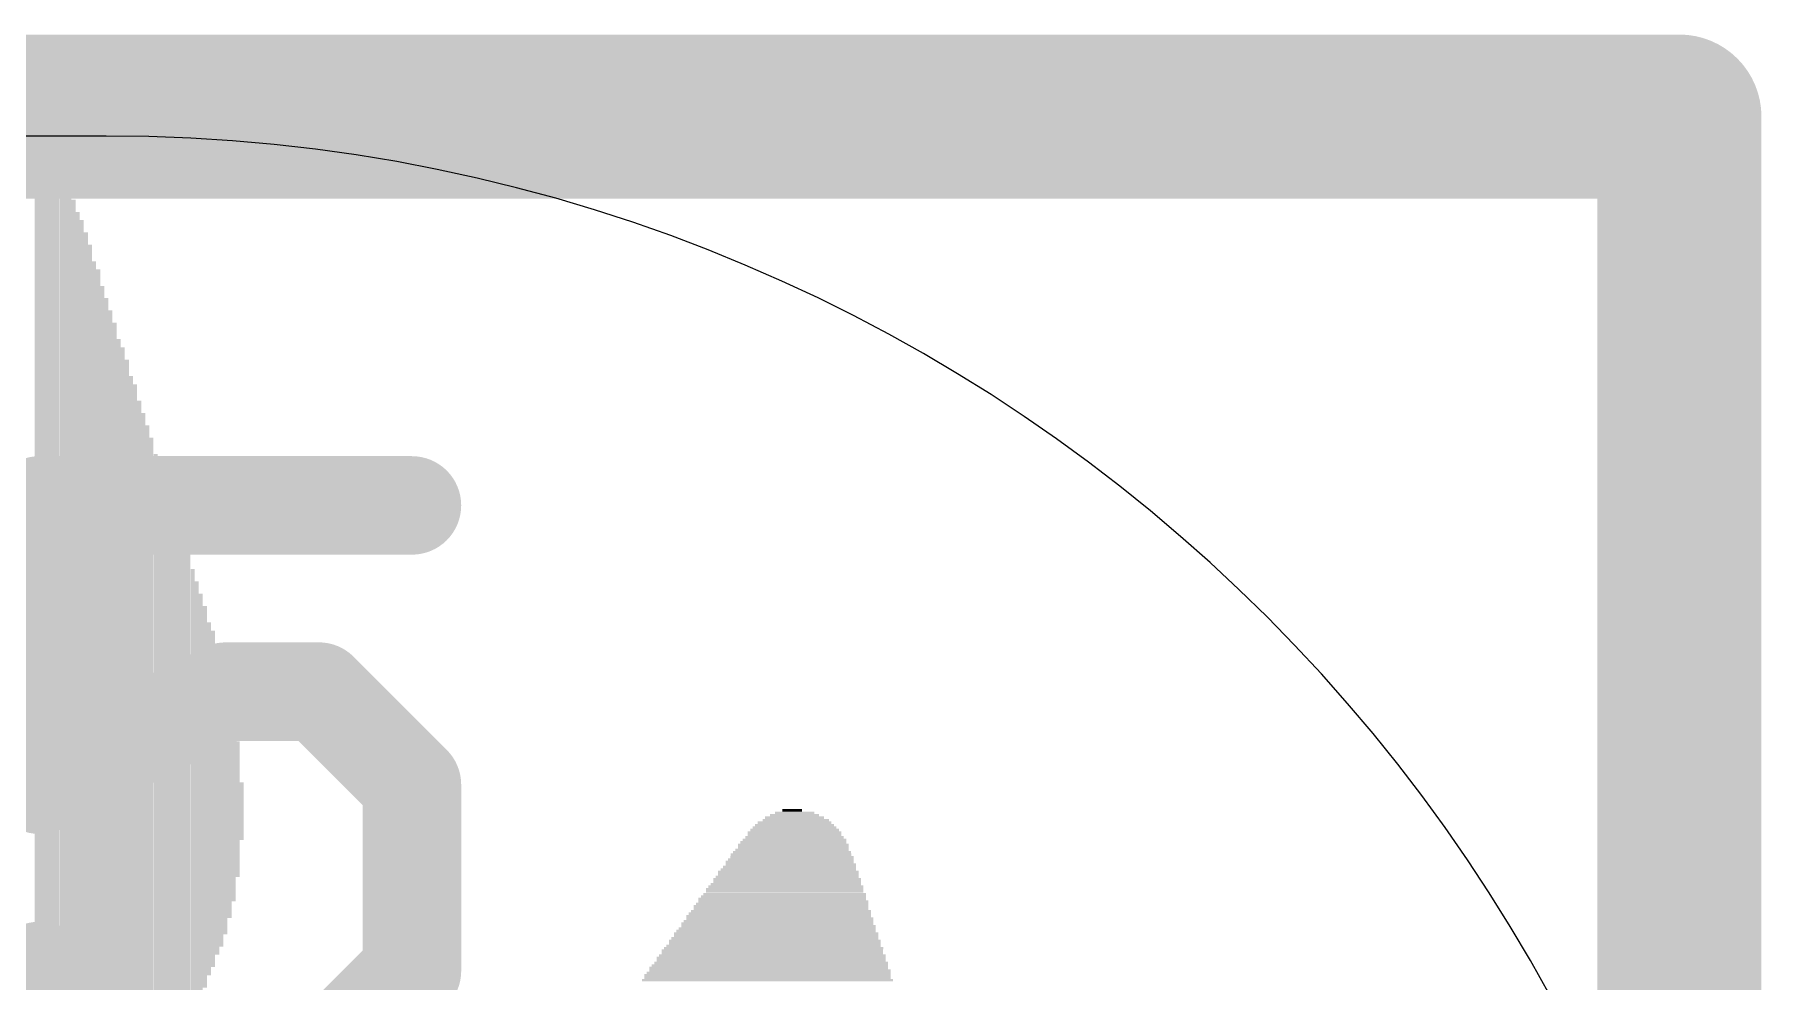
# Model space of a CAD drawing. Extents: x -0.4 to 20.3, y -0.1 to 16.7.
# Drawn here: x 17.669 to 20.341, y 15.202 to 16.667 of the extents above; entities that cross this region are included whole.
import ezdxf

# ---------------------------------------------------------------- set-up
doc = ezdxf.new("R2010")
doc.units = 0
for name, color, linetype in [('1', 12, 'CONTINUOUS'), ('16', 132, 'CONTINUOUS'), ('20', 53, 'CONTINUOUS'), ('21', 40, 'CONTINUOUS'), ('22', 6, 'CONTINUOUS')]:
    doc.layers.add(name, color=color, linetype=linetype)

# ---------------------------------------------------------------- blocks, each defined once
blk = doc.blocks.new('RECT')
blk.add_solid([(-0.5, -0.5), (0.5, -0.5), (-0.5, 0.5), (0.5, 0.5)])

msp = doc.modelspace()

# ---------------------------------------------------------------- linework, layer by layer
at = {"layer": '1', "const_width": 0.254}
for points in [[(0, 16.54), (20.214, 16.54)], [(20.214, 16.54), (20.214, 0)]]:
    msp.add_lwpolyline(points, dxfattribs=at)
at = {"layer": '1', "const_width": 0.127}
for points in [[(20.2775, 16.54, 1), (20.1505, 16.54)], [(20.214, 16.4765, 1), (20.214, 16.6035)]]:
    msp.add_lwpolyline(points, format="xyb", dxfattribs=at)
at = {"layer": '16', "const_width": 0.254}
for points in [[(0, 16.54), (20.214, 16.54)], [(20.214, 16.54), (20.214, 0)]]:
    msp.add_lwpolyline(points, dxfattribs=at)
at = {"layer": '16', "const_width": 0.127}
for points in [[(20.2775, 16.54, 1), (20.1505, 16.54)], [(20.214, 16.4765, 1), (20.214, 16.6035)]]:
    msp.add_lwpolyline(points, format="xyb", dxfattribs=at)
at = {"layer": '20'}
msp.add_line((17.78, 16.51), (2.54, 16.51), dxfattribs=at)
msp.add_arc((17.78, 13.97), 2.54, 0, 90, dxfattribs=at)
at = {"layer": '21', "const_width": 0.1524}
for points in [[(18.2529, 15.9385), (17.6767, 15.9385)], [(17.6767, 15.9385), (17.6767, 15.5064)], [(17.6767, 15.5064), (17.9648, 15.6504)], [(17.9648, 15.6504), (18.1088, 15.6504)], [(18.1088, 15.6504), (18.2529, 15.5064)], [(18.2529, 15.5064), (18.2529, 15.2183)], [(17.8207, 15.0742), (17.6767, 15.2183)], [(18.2529, 15.2183), (18.1088, 15.0742)]]:
    msp.add_lwpolyline(points, dxfattribs=at)
at = {"layer": '21', "const_width": 0.0762}
for points in [[(17.6767, 15.9766, 1), (17.6767, 15.9004)], [(17.7148, 15.9385, 1), (17.6386, 15.9385)], [(18.2529, 15.9004, 1), (18.2529, 15.9766)], [(17.9648, 15.6885, 1), (17.9648, 15.6123)], [(17.9818, 15.6163, 1), (17.9478, 15.6845)], [(18.1358, 15.6774, 1), (18.0819, 15.6235)], [(18.1088, 15.6123, 1), (18.1088, 15.6885)], [(17.6596, 15.5404, 1), (17.6937, 15.4723)], [(18.291, 15.5064, 1), (18.2148, 15.5064)], [(18.226, 15.4794, 1), (18.2798, 15.5333)], [(17.6386, 15.5064, 1), (17.7148, 15.5064)], [(17.7036, 15.2452, 1), (17.6497, 15.1913)], [(18.2798, 15.1913, 1), (18.226, 15.2452)], [(18.2148, 15.2183, 1), (18.291, 15.2183)]]:
    msp.add_lwpolyline(points, format="xyb", dxfattribs=at)

# ---------------------------------------------------------------- block references
at = {"layer": '21'}
for p, xscale, yscale in [((18.8449, 15.4439), 0.1219, 0.0038), ((18.8449, 15.4477), 0.1143, 0.0038), ((18.8468, 15.4515), 0.1029, 0.0038), ((18.8449, 15.4554), 0.0915, 0.0039), ((18.8448, 15.4592), 0.0762, 0.0038), ((18.8449, 15.463), 0.0609, 0.0038), ((18.841, 15.4668), 0.0305, 0.0038), ((18.8429, 15.4173), 0.1638, 0.0039), ((18.8448, 15.4211), 0.16, 0.0038), ((18.8448, 15.4249), 0.1524, 0.0038), ((18.8448, 15.4325), 0.1448, 0.0038), ((18.8448, 15.4287), 0.1448, 0.0038), ((18.8449, 15.4363), 0.1371, 0.0038), ((18.8449, 15.4401), 0.1295, 0.0038), ((18.8392, 15.3906), 0.1943, 0.0038), ((18.841, 15.3944), 0.1905, 0.0038), ((18.8392, 15.3982), 0.1867, 0.0038), ((18.841, 15.402), 0.1829, 0.0038), ((18.841, 15.4058), 0.1753, 0.0038), ((18.843, 15.4134), 0.1715, 0.0038), ((18.843, 15.4096), 0.1715, 0.0038), ((18.8334, 15.3639), 0.221, 0.0038), ((18.8353, 15.3715), 0.2172, 0.0038), ((18.8353, 15.3677), 0.2172, 0.0038), ((18.8353, 15.3753), 0.2096, 0.0038), ((18.8372, 15.3792), 0.2058, 0.0039), ((18.8373, 15.3868), 0.1981, 0.0038), ((18.8392, 15.383), 0.2019, 0.0038), ((18.8296, 15.3372), 0.2514, 0.0038), ((18.8296, 15.3449), 0.2438, 0.0038), ((18.8296, 15.3411), 0.2438, 0.0039), ((18.8315, 15.3487), 0.24, 0.0038), ((18.8315, 15.3525), 0.2324, 0.0038), ((18.8334, 15.3601), 0.2286, 0.0038), ((18.8334, 15.3563), 0.2286, 0.0038), ((18.8239, 15.3106), 0.2781, 0.0038), ((18.8239, 15.3182), 0.2705, 0.0038), ((18.8239, 15.3144), 0.2705, 0.0038), ((18.8257, 15.322), 0.2667, 0.0038), ((18.8257, 15.3296), 0.2591, 0.0038), ((18.8277, 15.3258), 0.2629, 0.0038), ((18.8277, 15.3334), 0.2552, 0.0038), ((18.8182, 15.2839), 0.3048, 0.0038), ((18.8182, 15.2915), 0.2972, 0.0038), ((18.8201, 15.2877), 0.301, 0.0038), ((18.8201, 15.2953), 0.2934, 0.0038), ((18.822, 15.2991), 0.2896, 0.0038), ((18.8201, 15.303), 0.2857, 0.0039), ((18.822, 15.3068), 0.2819, 0.0038), ((18.8125, 15.2572), 0.3315, 0.0038), ((18.8144, 15.2649), 0.3277, 0.0039), ((18.8144, 15.261), 0.3277, 0.0038), ((18.8144, 15.2687), 0.3201, 0.0038), ((18.8163, 15.2763), 0.3163, 0.0038), ((18.8163, 15.2725), 0.3163, 0.0038), ((18.8163, 15.2801), 0.3086, 0.0038), ((18.8087, 15.2306), 0.3619, 0.0038), ((18.8087, 15.2382), 0.3543, 0.0038), ((18.8087, 15.2344), 0.3543, 0.0038), ((18.8105, 15.242), 0.3505, 0.0038), ((18.8105, 15.2496), 0.3429, 0.0038), ((18.8105, 15.2458), 0.3429, 0.0038), ((18.8125, 15.2534), 0.3391, 0.0038), ((18.8029, 15.2039), 0.3886, 0.0038), ((18.8029, 15.2115), 0.381, 0.0038), ((18.8029, 15.2077), 0.381, 0.0038), ((18.8048, 15.2153), 0.3772, 0.0038), ((18.8048, 15.2229), 0.3696, 0.0038), ((18.8067, 15.2191), 0.3734, 0.0038), ((18.8068, 15.2268), 0.3657, 0.0039)]:
    msp.add_blockref('RECT', p, dxfattribs=dict(at, xscale=xscale, yscale=yscale))
at = {"layer": '22', "rotation": 90}
for p, xscale, yscale in [((17.6721, 15.5829), 1.797, 0.0063), ((17.6784, 15.5798), 1.7907, 0.0064), ((17.6848, 15.5766), 1.7843, 0.0063), ((17.6911, 15.5766), 1.7843, 0.0064), ((17.6974, 15.5766), 1.7717, 0.0063), ((17.7038, 15.5702), 1.759, 0.0064), ((17.7102, 15.567), 1.7526, 0.0063), ((17.7165, 15.5607), 1.7399, 0.0064), ((17.7229, 15.5607), 1.7272, 0.0063), ((17.7292, 15.5544), 1.7145, 0.0064), ((17.7355, 15.5448), 1.6954, 0.0063), ((17.7419, 15.5385), 1.6827, 0.0064), ((17.7483, 15.529), 1.6637, 0.0063), ((17.7546, 15.5194), 1.6446, 0.0064), ((17.761, 15.5067), 1.6192, 0.0063), ((17.7673, 15.5035), 1.6002, 0.0064), ((17.7736, 15.4908), 1.5748, 0.0063), ((17.78, 15.4813), 1.5558, 0.0064), ((17.7864, 15.4718), 1.5367, 0.0063), ((17.7927, 15.4623), 1.5177, 0.0064), ((17.7991, 15.4496), 1.4923, 0.0063), ((17.8054, 15.4432), 1.4796, 0.0064), ((17.8117, 15.5924), 1.143, 0.0063), ((17.8181, 15.5861), 1.1049, 0.0064), ((17.8245, 15.5829), 1.0858, 0.0063), ((17.8308, 15.5734), 1.0541, 0.0064), ((17.8372, 15.5671), 1.0287, 0.0063), ((17.8435, 15.5639), 0.9969, 0.0064), ((17.8498, 15.5575), 0.9716, 0.0063), ((17.8562, 15.548), 0.9398, 0.0064), ((17.8626, 15.5448), 0.9208, 0.0063), ((17.8689, 15.5385), 0.8827, 0.0064), ((17.8753, 15.5321), 0.8572, 0.0063), ((17.8816, 15.5258), 0.8319, 0.0064), ((17.888, 15.5226), 0.8001, 0.0063), ((17.8943, 15.5163), 0.7747, 0.0064), ((17.9007, 15.5099), 0.7366, 0.0063), ((17.907, 15.5067), 0.7176, 0.0064), ((17.9134, 15.5004), 0.6795, 0.0063), ((17.9197, 15.4972), 0.6477, 0.0064), ((17.9261, 15.494), 0.616, 0.0063), ((17.9324, 15.4877), 0.5905, 0.0064), ((17.9388, 15.4845), 0.5461, 0.0063), ((17.9451, 15.4845), 0.5207, 0.0064), ((17.9515, 15.4813), 0.4762, 0.0063), ((17.9578, 15.4782), 0.4445, 0.0064), ((17.9642, 15.4781), 0.4064, 0.0063), ((17.9705, 15.475), 0.3493, 0.0064), ((17.9769, 15.4718), 0.2921, 0.0063), ((17.9832, 15.4686), 0.2096, 0.0064), ((17.9896, 15.4655), 0.0889, 0.0063)]:
    msp.add_blockref('RECT', p, dxfattribs=dict(at, xscale=xscale, yscale=yscale))

doc.saveas('drawing.dxf')
